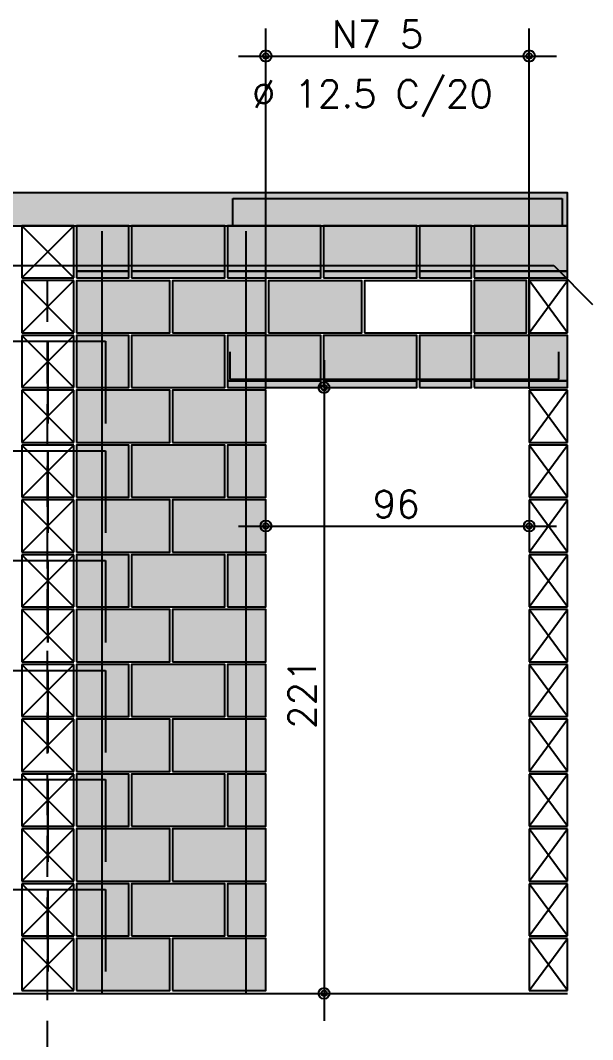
# Model space of a CAD drawing. Extents: x -1 to 122, y -1 to 61.
# Drawn here: x 12.57 to 16.74, y 48.23 to 55.66 of the extents above; entities that cross this region are included whole.
import ezdxf

# ---------------------------------------------------------------- set-up
doc = ezdxf.new("R2010")
doc.units = 0
doc.header["$MEASUREMENT"] = 0
doc.linetypes.add('ESTILO_TQS_0001', pattern=[0.45, 0.3, -0.15])
for name, color, linetype in [('PENA_01', 1, 'CONTINUOUS'), ('PENA_02', 2, 'CONTINUOUS'), ('PENA_03', 3, 'CONTINUOUS'), ('PENA_05', 5, 'CONTINUOUS'), ('PENA_09', 254, 'CONTINUOUS'), ('PENA_11', 252, 'CONTINUOUS'), ('PENA_21', 100, 'CONTINUOUS'), ('PENA_23', 50, 'CONTINUOUS'), ('PENA_28', 135, 'CONTINUOUS')]:
    doc.layers.add(name, color=color, linetype=linetype)
doc.styles.get("Standard").update_dxf_attribs({"font": 'ROMANS.SHX'})

msp = doc.modelspace()

# ---------------------------------------------------------------- linework, layer by layer
at = {"layer": 'PENA_01', "linetype": 'Continuous'}
for p, q in [((14.362, 52.9732), (14.362, 55.602)), ((16.282, 52.9732), (16.282, 55.602)), ((14.162, 55.402), (16.482, 55.402)), ((12.982, 53.8332), (13.362, 53.8332)), ((13.382, 53.8332), (14.062, 53.8332)), ((14.082, 53.8332), (14.762, 53.8332)), ((14.782, 53.8332), (15.462, 53.8332)), ((15.482, 53.8332), (15.862, 53.8332)), ((15.882, 53.8332), (16.562, 53.8332)), ((14.7867, 53.1832), (14.7867, 48.3632)), ((14.082, 53.0332), (14.762, 53.0332)), ((14.782, 53.0332), (15.462, 53.0332)), ((15.482, 53.0332), (15.862, 53.0332)), ((15.882, 53.0332), (16.562, 53.0332)), ((14.962, 52.9832), (14.9867, 52.9832)), ((14.162, 51.9732), (16.482, 51.9732)), ((14.9081, 48.5632), (14.9867, 48.5632))]:
    msp.add_line(p, q, dxfattribs=at)
at = {"layer": 'PENA_01', "linetype": 'ESTILO_TQS_0001'}
msp.add_line((12.7667, 53.7632), (12.7667, 41.936), dxfattribs=at)
at = {"layer": 'PENA_02', "linetype": 'Continuous'}
for p, q in [((12.962, 54.1632), (12.582, 54.1632)), ((12.582, 54.1632), (12.582, 53.7832)), ((12.962, 53.7832), (12.962, 54.1632)), ((12.582, 53.7832), (12.962, 53.7832)), ((12.962, 53.7632), (12.582, 53.7632)), ((12.582, 53.7632), (12.582, 53.3832)), ((12.962, 53.3832), (12.962, 53.7632)), ((16.562, 53.7632), (16.282, 53.7632)), ((16.282, 53.7632), (16.282, 53.3832)), ((16.562, 53.3832), (16.562, 53.7632)), ((12.582, 53.3832), (12.962, 53.3832)), ((12.962, 53.3632), (12.582, 53.3632)), ((12.582, 53.3632), (12.582, 52.9832)), ((12.962, 52.9832), (12.962, 53.3632)), ((16.282, 53.3832), (16.562, 53.3832)), ((12.582, 52.9832), (12.962, 52.9832)), ((12.962, 52.9632), (12.582, 52.9632)), ((12.582, 52.9632), (12.582, 52.5832)), ((12.962, 52.5832), (12.962, 52.9632)), ((16.562, 52.9632), (16.282, 52.9632)), ((16.282, 52.9632), (16.282, 52.5832)), ((16.562, 52.5832), (16.562, 52.9632)), ((12.582, 52.5832), (12.962, 52.5832)), ((16.282, 52.5832), (16.562, 52.5832)), ((12.962, 52.5632), (12.582, 52.5632)), ((12.582, 52.5632), (12.582, 52.1832)), ((12.962, 52.1832), (12.962, 52.5632)), ((16.562, 52.5632), (16.282, 52.5632)), ((16.282, 52.5632), (16.282, 52.1832)), ((16.562, 52.1832), (16.562, 52.5632)), ((12.582, 52.1832), (12.962, 52.1832)), ((12.962, 52.1632), (12.582, 52.1632)), ((12.582, 52.1632), (12.582, 51.7832)), ((12.962, 51.7832), (12.962, 52.1632)), ((16.282, 52.1832), (16.562, 52.1832)), ((16.562, 52.1632), (16.282, 52.1632)), ((16.282, 52.1632), (16.282, 51.7832)), ((16.562, 51.7832), (16.562, 52.1632)), ((12.582, 51.7832), (12.962, 51.7832)), ((12.962, 51.7632), (12.582, 51.7632)), ((12.582, 51.7632), (12.582, 51.3832)), ((12.962, 51.3832), (12.962, 51.7632)), ((16.282, 51.7832), (16.562, 51.7832)), ((16.562, 51.7632), (16.282, 51.7632)), ((16.282, 51.7632), (16.282, 51.3832)), ((16.562, 51.3832), (16.562, 51.7632)), ((12.582, 51.3832), (12.962, 51.3832)), ((16.282, 51.3832), (16.562, 51.3832)), ((12.962, 51.3632), (12.582, 51.3632)), ((12.582, 51.3632), (12.582, 50.9832)), ((12.962, 50.9832), (12.962, 51.3632)), ((16.562, 51.3632), (16.282, 51.3632)), ((16.282, 51.3632), (16.282, 50.9832)), ((16.562, 50.9832), (16.562, 51.3632)), ((12.582, 50.9832), (12.962, 50.9832)), ((12.962, 50.9632), (12.582, 50.9632)), ((12.582, 50.9632), (12.582, 50.5832)), ((12.962, 50.5832), (12.962, 50.9632)), ((16.282, 50.9832), (16.562, 50.9832)), ((16.562, 50.9632), (16.282, 50.9632)), ((16.282, 50.9632), (16.282, 50.5832)), ((16.562, 50.5832), (16.562, 50.9632)), ((12.582, 50.5832), (12.962, 50.5832)), ((16.282, 50.5832), (16.562, 50.5832)), ((12.962, 50.5632), (12.582, 50.5632)), ((12.582, 50.5632), (12.582, 50.1832)), ((12.962, 50.1832), (12.962, 50.5632)), ((16.562, 50.5632), (16.282, 50.5632)), ((16.282, 50.5632), (16.282, 50.1832)), ((16.562, 50.1832), (16.562, 50.5632)), ((12.582, 50.1832), (12.962, 50.1832)), ((12.962, 50.1632), (12.582, 50.1632)), ((12.582, 50.1632), (12.582, 49.7832)), ((12.962, 49.7832), (12.962, 50.1632)), ((16.282, 50.1832), (16.562, 50.1832)), ((16.562, 50.1632), (16.282, 50.1632)), ((16.282, 50.1632), (16.282, 49.7832)), ((16.562, 49.7832), (16.562, 50.1632)), ((12.582, 49.7832), (12.962, 49.7832)), ((12.962, 49.7632), (12.582, 49.7632)), ((12.582, 49.7632), (12.582, 49.3832)), ((12.962, 49.3832), (12.962, 49.7632)), ((16.282, 49.7832), (16.562, 49.7832)), ((16.562, 49.7632), (16.282, 49.7632)), ((16.282, 49.7632), (16.282, 49.3832)), ((16.562, 49.3832), (16.562, 49.7632)), ((12.582, 49.3832), (12.962, 49.3832)), ((16.282, 49.3832), (16.562, 49.3832)), ((12.962, 49.3632), (12.582, 49.3632)), ((12.582, 49.3632), (12.582, 48.9832)), ((12.962, 48.9832), (12.962, 49.3632)), ((16.562, 49.3632), (16.282, 49.3632)), ((16.282, 49.3632), (16.282, 48.9832)), ((16.562, 48.9832), (16.562, 49.3632)), ((12.582, 48.9832), (12.962, 48.9832)), ((12.962, 48.9632), (12.582, 48.9632)), ((12.582, 48.9632), (12.582, 48.5832)), ((12.962, 48.5832), (12.962, 48.9632)), ((16.282, 48.9832), (16.562, 48.9832)), ((16.562, 48.9632), (16.282, 48.9632)), ((16.282, 48.9632), (16.282, 48.5832)), ((16.562, 48.5832), (16.562, 48.9632)), ((8.982, 48.5632), (16.562, 48.5632)), ((12.582, 48.5832), (12.962, 48.5832)), ((16.282, 48.5832), (16.562, 48.5832))]:
    msp.add_line(p, q, dxfattribs=at)
for points in [[(8.982, 54.1632), (16.562, 54.1632), (16.562, 54.4032), (8.982, 54.4032), (8.982, 54.1632)], [(12.982, 53.7832), (13.362, 53.7832), (13.362, 54.1632), (12.982, 54.1632), (12.982, 53.7832)], [(13.382, 53.7832), (14.062, 53.7832), (14.062, 54.1632), (13.382, 54.1632), (13.382, 53.7832)], [(14.082, 53.7832), (14.762, 53.7832), (14.762, 54.1632), (14.082, 54.1632), (14.082, 53.7832)], [(14.782, 53.7832), (15.462, 53.7832), (15.462, 54.1632), (14.782, 54.1632), (14.782, 53.7832)], [(15.482, 53.7832), (15.862, 53.7832), (15.862, 54.1632), (15.482, 54.1632), (15.482, 53.7832)], [(15.882, 53.7832), (16.562, 53.7832), (16.562, 54.1632), (15.882, 54.1632), (15.882, 53.7832)], [(12.982, 53.3828), (13.662, 53.3828), (13.662, 53.7628), (12.982, 53.7628), (12.982, 53.3828)], [(13.682, 53.3828), (14.362, 53.3828), (14.362, 53.7628), (13.682, 53.7628), (13.682, 53.3828)], [(14.382, 53.3828), (15.062, 53.3828), (15.062, 53.7628), (14.382, 53.7628), (14.382, 53.3828)], [(15.082, 53.3828), (15.862, 53.3828), (15.862, 53.7628), (15.082, 53.7628), (15.082, 53.3828)], [(15.882, 53.3832), (16.262, 53.3832), (16.262, 53.7632), (15.882, 53.7632), (15.882, 53.3832)], [(12.982, 52.9832), (13.362, 52.9832), (13.362, 53.3632), (12.982, 53.3632), (12.982, 52.9832)], [(13.382, 52.9832), (14.062, 52.9832), (14.062, 53.3632), (13.382, 53.3632), (13.382, 52.9832)], [(14.082, 52.9832), (14.762, 52.9832), (14.762, 53.3632), (14.082, 53.3632), (14.082, 52.9832)], [(14.782, 52.9832), (15.462, 52.9832), (15.462, 53.3632), (14.782, 53.3632), (14.782, 52.9832)], [(15.482, 52.9832), (15.862, 52.9832), (15.862, 53.3632), (15.482, 53.3632), (15.482, 52.9832)], [(15.882, 52.9832), (16.562, 52.9832), (16.562, 53.3632), (15.882, 53.3632), (15.882, 52.9832)], [(12.982, 52.5832), (13.662, 52.5832), (13.662, 52.9632), (12.982, 52.9632), (12.982, 52.5832)], [(13.682, 52.5832), (14.362, 52.5832), (14.362, 52.9632), (13.682, 52.9632), (13.682, 52.5832)], [(12.982, 52.1832), (13.362, 52.1832), (13.362, 52.5632), (12.982, 52.5632), (12.982, 52.1832)], [(13.382, 52.1832), (14.062, 52.1832), (14.062, 52.5632), (13.382, 52.5632), (13.382, 52.1832)], [(14.082, 52.1832), (14.362, 52.1832), (14.362, 52.5632), (14.082, 52.5632), (14.082, 52.1832)], [(12.982, 51.7832), (13.662, 51.7832), (13.662, 52.1632), (12.982, 52.1632), (12.982, 51.7832)], [(13.682, 51.7832), (14.362, 51.7832), (14.362, 52.1632), (13.682, 52.1632), (13.682, 51.7832)], [(12.982, 51.3832), (13.362, 51.3832), (13.362, 51.7632), (12.982, 51.7632), (12.982, 51.3832)], [(13.382, 51.3832), (14.062, 51.3832), (14.062, 51.7632), (13.382, 51.7632), (13.382, 51.3832)], [(14.082, 51.3832), (14.362, 51.3832), (14.362, 51.7632), (14.082, 51.7632), (14.082, 51.3832)], [(12.982, 50.9832), (13.662, 50.9832), (13.662, 51.3632), (12.982, 51.3632), (12.982, 50.9832)], [(13.682, 50.9832), (14.362, 50.9832), (14.362, 51.3632), (13.682, 51.3632), (13.682, 50.9832)], [(12.982, 50.5832), (13.362, 50.5832), (13.362, 50.9632), (12.982, 50.9632), (12.982, 50.5832)], [(13.382, 50.5832), (14.062, 50.5832), (14.062, 50.9632), (13.382, 50.9632), (13.382, 50.5832)], [(14.082, 50.5832), (14.362, 50.5832), (14.362, 50.9632), (14.082, 50.9632), (14.082, 50.5832)], [(12.982, 50.1832), (13.662, 50.1832), (13.662, 50.5632), (12.982, 50.5632), (12.982, 50.1832)], [(13.682, 50.1832), (14.362, 50.1832), (14.362, 50.5632), (13.682, 50.5632), (13.682, 50.1832)], [(12.982, 49.7832), (13.362, 49.7832), (13.362, 50.1632), (12.982, 50.1632), (12.982, 49.7832)], [(13.382, 49.7832), (14.062, 49.7832), (14.062, 50.1632), (13.382, 50.1632), (13.382, 49.7832)], [(14.082, 49.7832), (14.362, 49.7832), (14.362, 50.1632), (14.082, 50.1632), (14.082, 49.7832)], [(12.982, 49.3832), (13.662, 49.3832), (13.662, 49.7632), (12.982, 49.7632), (12.982, 49.3832)], [(13.682, 49.3832), (14.362, 49.3832), (14.362, 49.7632), (13.682, 49.7632), (13.682, 49.3832)], [(12.982, 48.9832), (13.362, 48.9832), (13.362, 49.3632), (12.982, 49.3632), (12.982, 48.9832)], [(13.382, 48.9832), (14.062, 48.9832), (14.062, 49.3632), (13.382, 49.3632), (13.382, 48.9832)], [(14.082, 48.9832), (14.362, 48.9832), (14.362, 49.3632), (14.082, 49.3632), (14.082, 48.9832)], [(12.982, 48.5832), (13.662, 48.5832), (13.662, 48.9632), (12.982, 48.9632), (12.982, 48.5832)], [(13.682, 48.5832), (14.362, 48.5832), (14.362, 48.9632), (13.682, 48.9632), (13.682, 48.5832)]]:
    msp.add_lwpolyline(points, dxfattribs=at)
for centre, radius in [((14.362, 55.402), 0.0416), ((14.362, 55.402), 0.0208), ((16.282, 55.402), 0.0416), ((16.282, 55.402), 0.0208), ((14.7867, 52.9832), 0.04), ((14.7867, 52.9832), 0.02), ((14.362, 51.9732), 0.04), ((14.362, 51.9732), 0.02), ((16.282, 51.9732), 0.04), ((16.282, 51.9732), 0.02), ((14.7867, 48.5632), 0.04), ((14.7867, 48.5632), 0.02)]:
    msp.add_circle(centre, radius, dxfattribs=at)
at = {"layer": 'PENA_03', "linetype": 'Continuous'}
for p, q in [((12.582, 53.7832), (12.962, 54.1632)), ((12.962, 53.7832), (12.582, 54.1632)), ((12.582, 53.3832), (12.962, 53.7632)), ((12.962, 53.3832), (12.582, 53.7632)), ((16.282, 53.3832), (16.562, 53.7632)), ((16.562, 53.3832), (16.282, 53.7632)), ((12.582, 52.9832), (12.962, 53.3632)), ((12.962, 52.9832), (12.582, 53.3632)), ((12.582, 52.5832), (12.962, 52.9632)), ((12.962, 52.5832), (12.582, 52.9632)), ((14.762, 52.9832), (14.762, 52.9832)), ((16.282, 52.5832), (16.562, 52.9632)), ((16.562, 52.5832), (16.282, 52.9632)), ((14.362, 52.7732), (14.362, 52.7732)), ((16.282, 52.7732), (16.282, 52.7732)), ((12.582, 52.1832), (12.962, 52.5632)), ((12.962, 52.1832), (12.582, 52.5632)), ((16.282, 52.1832), (16.562, 52.5632)), ((16.562, 52.1832), (16.282, 52.5632)), ((12.582, 51.7832), (12.962, 52.1632)), ((12.962, 51.7832), (12.582, 52.1632)), ((16.282, 51.7832), (16.562, 52.1632)), ((16.562, 51.7832), (16.282, 52.1632)), ((14.362, 51.9732), (14.362, 51.9732)), ((16.282, 51.9732), (16.282, 51.9732)), ((12.582, 51.3832), (12.962, 51.7632)), ((12.962, 51.3832), (12.582, 51.7632)), ((16.282, 51.3832), (16.562, 51.7632)), ((16.562, 51.3832), (16.282, 51.7632)), ((12.582, 50.9832), (12.962, 51.3632)), ((12.962, 50.9832), (12.582, 51.3632)), ((16.282, 50.9832), (16.562, 51.3632)), ((16.562, 50.9832), (16.282, 51.3632)), ((12.582, 50.5832), (12.962, 50.9632)), ((12.962, 50.5832), (12.582, 50.9632)), ((16.282, 50.5832), (16.562, 50.9632)), ((16.562, 50.5832), (16.282, 50.9632)), ((12.582, 50.1832), (12.962, 50.5632)), ((12.962, 50.1832), (12.582, 50.5632)), ((16.282, 50.1832), (16.562, 50.5632)), ((16.562, 50.1832), (16.282, 50.5632)), ((12.582, 49.7832), (12.962, 50.1632)), ((12.962, 49.7832), (12.582, 50.1632)), ((16.282, 49.7832), (16.562, 50.1632)), ((16.562, 49.7832), (16.282, 50.1632)), ((12.582, 49.3832), (12.962, 49.7632)), ((12.962, 49.3832), (12.582, 49.7632)), ((16.282, 49.3832), (16.562, 49.7632)), ((16.562, 49.3832), (16.282, 49.7632)), ((12.582, 48.9832), (12.962, 49.3632)), ((12.962, 48.9832), (12.582, 49.3632)), ((16.282, 48.9832), (16.562, 49.3632)), ((16.562, 48.9832), (16.282, 49.3632)), ((12.582, 48.5832), (12.962, 48.9632)), ((12.962, 48.5832), (12.582, 48.9632)), ((16.282, 48.5832), (16.562, 48.9632)), ((16.562, 48.5832), (16.282, 48.9632)), ((14.7081, 48.5632), (14.7081, 48.5632))]:
    msp.add_line(p, q, dxfattribs=at)
at = {"layer": 'PENA_05', "linetype": 'Continuous'}
for p, q in [((14.122, 54.1632), (14.122, 54.3632)), ((14.122, 54.3632), (16.522, 54.3632)), ((16.522, 54.3632), (16.522, 54.1632)), ((9.082, 53.8728), (16.4618, 53.8732)), ((16.4618, 53.8732), (16.7447, 53.5904)), ((12.352, 53.3222), (12.772, 53.3222)), ((12.772, 52.7222), (12.772, 53.3222)), ((12.772, 53.3222), (13.192, 53.3222)), ((12.772, 53.3222), (12.772, 52.7222)), ((13.192, 53.3222), (13.192, 52.7222)), ((14.0982, 53.2451), (14.0982, 53.0451)), ((16.4982, 53.0451), (16.4982, 53.2451)), ((14.0982, 53.0451), (16.4982, 53.0451)), ((12.352, 52.5222), (12.772, 52.5222)), ((12.772, 51.9222), (12.772, 52.5222)), ((12.772, 52.5222), (13.192, 52.5222)), ((12.772, 52.5222), (12.772, 51.9222)), ((13.192, 52.5222), (13.192, 51.9222)), ((12.352, 51.7222), (12.772, 51.7222)), ((12.772, 51.1222), (12.772, 51.7222)), ((12.772, 51.7222), (13.192, 51.7222)), ((12.772, 51.7222), (12.772, 51.1222)), ((13.192, 51.7222), (13.192, 51.1222)), ((12.352, 50.9199), (12.772, 50.9199)), ((12.772, 50.3199), (12.772, 50.9199)), ((12.772, 50.9199), (13.192, 50.9199)), ((12.772, 50.9199), (12.772, 50.3199)), ((13.192, 50.9199), (13.192, 50.3199)), ((12.352, 50.1231), (12.772, 50.1231)), ((12.772, 49.5231), (12.772, 50.1231)), ((12.772, 50.1231), (13.192, 50.1231)), ((12.772, 50.1231), (12.772, 49.5231)), ((13.192, 50.1231), (13.192, 49.5231)), ((12.352, 49.3222), (12.772, 49.3222)), ((12.772, 48.7222), (12.772, 49.3222)), ((12.772, 49.3222), (13.192, 49.3222)), ((12.772, 49.3222), (12.772, 48.7222)), ((13.192, 49.3222), (13.192, 48.7222))]:
    msp.add_line(p, q, dxfattribs=at)
for points in [[(13.1667, 54.1232), (13.1667, 48.5632)], [(14.2167, 54.1232), (14.2167, 48.5632)]]:
    msp.add_lwpolyline(points, dxfattribs=at)
at = {"layer": 'PENA_09', "linetype": 'Continuous'}
for points in [[(12.982, 53.8332), (13.362, 53.8332), (13.362, 54.1632), (12.982, 54.1632), (12.982, 53.8332)], [(13.382, 53.8332), (14.062, 53.8332), (14.062, 54.1632), (13.382, 54.1632), (13.382, 53.8332)], [(14.082, 53.8332), (14.762, 53.8332), (14.762, 54.1632), (14.082, 54.1632), (14.082, 53.8332)], [(14.782, 53.8332), (15.462, 53.8332), (15.462, 54.1632), (14.782, 54.1632), (14.782, 53.8332)], [(15.482, 53.8332), (15.862, 53.8332), (15.862, 54.1632), (15.482, 54.1632), (15.482, 53.8332)], [(15.882, 53.8332), (16.562, 53.8332), (16.562, 54.1632), (15.882, 54.1632), (15.882, 53.8332)], [(14.082, 53.0332), (14.762, 53.0332), (14.762, 53.3632), (14.082, 53.3632), (14.082, 53.0332)], [(14.782, 53.0332), (15.462, 53.0332), (15.462, 53.3632), (14.782, 53.3632), (14.782, 53.0332)], [(15.482, 53.0332), (15.862, 53.0332), (15.862, 53.3632), (15.482, 53.3632), (15.482, 53.0332)], [(15.882, 53.0332), (16.562, 53.0332), (16.562, 53.3632), (15.882, 53.3632), (15.882, 53.0332)]]:
    msp.add_lwpolyline(points, dxfattribs=at)
for points in [[(12.982, 53.8332), (13.362, 53.8332), (13.362, 54.1632)], [(12.982, 53.8332), (13.362, 54.1632), (12.982, 54.1632)], [(12.982, 53.8332), (12.982, 54.1632), (12.982, 53.8332)], [(13.382, 53.8332), (14.062, 53.8332), (14.062, 54.1632)], [(13.382, 53.8332), (14.062, 54.1632), (13.382, 54.1632)], [(13.382, 53.8332), (13.382, 54.1632), (13.382, 53.8332)], [(14.082, 53.8332), (14.762, 53.8332), (14.762, 54.1632)], [(14.082, 53.8332), (14.762, 54.1632), (14.082, 54.1632)], [(14.082, 53.8332), (14.082, 54.1632), (14.082, 53.8332)], [(14.782, 53.8332), (15.462, 53.8332), (15.462, 54.1632)], [(14.782, 53.8332), (15.462, 54.1632), (14.782, 54.1632)], [(14.782, 53.8332), (14.782, 54.1632), (14.782, 53.8332)], [(15.482, 53.8332), (15.862, 53.8332), (15.862, 54.1632)], [(15.482, 53.8332), (15.862, 54.1632), (15.482, 54.1632)], [(15.482, 53.8332), (15.482, 54.1632), (15.482, 53.8332)], [(15.882, 53.8332), (16.562, 53.8332), (16.562, 54.1632)], [(15.882, 53.8332), (16.562, 54.1632), (15.882, 54.1632)], [(15.882, 53.8332), (15.882, 54.1632), (15.882, 53.8332)], [(14.082, 53.0332), (14.762, 53.0332), (14.762, 53.3632)], [(14.082, 53.0332), (14.762, 53.3632), (14.082, 53.3632)], [(14.082, 53.0332), (14.082, 53.3632), (14.082, 53.0332)], [(14.782, 53.0332), (15.462, 53.0332), (15.462, 53.3632)], [(14.782, 53.0332), (15.462, 53.3632), (14.782, 53.3632)], [(14.782, 53.0332), (14.782, 53.3632), (14.782, 53.0332)], [(15.482, 53.0332), (15.862, 53.0332), (15.862, 53.3632)], [(15.482, 53.0332), (15.862, 53.3632), (15.482, 53.3632)], [(15.482, 53.0332), (15.482, 53.3632), (15.482, 53.0332)], [(15.882, 53.0332), (16.562, 53.0332), (16.562, 53.3632)], [(15.882, 53.0332), (16.562, 53.3632), (15.882, 53.3632)], [(15.882, 53.0332), (15.882, 53.3632), (15.882, 53.0332)]]:
    msp.add_solid(points, dxfattribs=at)
at = {"layer": 'PENA_11', "linetype": 'Continuous'}
for points in [[(8.982, 54.1632), (16.562, 54.1632), (16.562, 54.4032)], [(8.982, 54.1632), (16.562, 54.4032), (8.982, 54.4032)]]:
    msp.add_solid(points, dxfattribs=at)
at = {"layer": 'PENA_21', "linetype": 'Continuous'}
for points in [[(12.982, 53.3828), (13.662, 53.3828), (13.662, 53.7628), (12.982, 53.7628), (12.982, 53.3828)], [(13.382, 53.7832), (14.062, 53.7832), (14.062, 53.8332), (13.382, 53.8332), (13.382, 53.7832)], [(13.682, 53.3828), (14.362, 53.3828), (14.362, 53.7628), (13.682, 53.7628), (13.682, 53.3828)], [(14.082, 53.7832), (14.762, 53.7832), (14.762, 53.8332), (14.082, 53.8332), (14.082, 53.7832)], [(14.382, 53.3828), (15.062, 53.3828), (15.062, 53.7628), (14.382, 53.7628), (14.382, 53.3828)], [(14.782, 53.7832), (15.462, 53.7832), (15.462, 53.8332), (14.782, 53.8332), (14.782, 53.7832)], [(15.882, 53.7832), (16.562, 53.7832), (16.562, 53.8332), (15.882, 53.8332), (15.882, 53.7832)], [(13.382, 52.9832), (14.062, 52.9832), (14.062, 53.3632), (13.382, 53.3632), (13.382, 52.9832)], [(14.082, 52.9832), (14.762, 52.9832), (14.762, 53.0332), (14.082, 53.0332), (14.082, 52.9832)], [(14.782, 52.9832), (15.462, 52.9832), (15.462, 53.0332), (14.782, 53.0332), (14.782, 52.9832)], [(15.882, 52.9832), (16.562, 52.9832), (16.562, 53.0332), (15.882, 53.0332), (15.882, 52.9832)], [(12.982, 52.5832), (13.662, 52.5832), (13.662, 52.9632), (12.982, 52.9632), (12.982, 52.5832)], [(13.682, 52.5832), (14.362, 52.5832), (14.362, 52.9632), (13.682, 52.9632), (13.682, 52.5832)], [(13.382, 52.1832), (14.062, 52.1832), (14.062, 52.5632), (13.382, 52.5632), (13.382, 52.1832)], [(12.982, 51.7832), (13.662, 51.7832), (13.662, 52.1632), (12.982, 52.1632), (12.982, 51.7832)], [(13.682, 51.7832), (14.362, 51.7832), (14.362, 52.1632), (13.682, 52.1632), (13.682, 51.7832)], [(13.382, 51.3832), (14.062, 51.3832), (14.062, 51.7632), (13.382, 51.7632), (13.382, 51.3832)], [(12.982, 50.9832), (13.662, 50.9832), (13.662, 51.3632), (12.982, 51.3632), (12.982, 50.9832)], [(13.682, 50.9832), (14.362, 50.9832), (14.362, 51.3632), (13.682, 51.3632), (13.682, 50.9832)], [(13.382, 50.5832), (14.062, 50.5832), (14.062, 50.9632), (13.382, 50.9632), (13.382, 50.5832)], [(12.982, 50.1832), (13.662, 50.1832), (13.662, 50.5632), (12.982, 50.5632), (12.982, 50.1832)], [(13.682, 50.1832), (14.362, 50.1832), (14.362, 50.5632), (13.682, 50.5632), (13.682, 50.1832)], [(13.382, 49.7832), (14.062, 49.7832), (14.062, 50.1632), (13.382, 50.1632), (13.382, 49.7832)], [(12.982, 49.3832), (13.662, 49.3832), (13.662, 49.7632), (12.982, 49.7632), (12.982, 49.3832)], [(13.682, 49.3832), (14.362, 49.3832), (14.362, 49.7632), (13.682, 49.7632), (13.682, 49.3832)], [(13.382, 48.9832), (14.062, 48.9832), (14.062, 49.3632), (13.382, 49.3632), (13.382, 48.9832)], [(12.982, 48.5832), (13.662, 48.5832), (13.662, 48.9632), (12.982, 48.9632), (12.982, 48.5832)], [(13.682, 48.5832), (14.362, 48.5832), (14.362, 48.9632), (13.682, 48.9632), (13.682, 48.5832)]]:
    msp.add_lwpolyline(points, dxfattribs=at)
for points in [[(12.982, 53.3828), (13.662, 53.3828), (13.662, 53.7628)], [(12.982, 53.3828), (13.662, 53.7628), (12.982, 53.7628)], [(12.982, 53.3828), (12.982, 53.7628), (12.982, 53.3828)], [(13.382, 53.7832), (14.062, 53.7832), (14.062, 53.8332)], [(13.382, 53.7832), (14.062, 53.8332), (13.382, 53.8332)], [(13.382, 53.7832), (13.382, 53.8332), (13.382, 53.7832)], [(13.682, 53.3828), (14.362, 53.3828), (14.362, 53.7628)], [(13.682, 53.3828), (14.362, 53.7628), (13.682, 53.7628)], [(13.682, 53.3828), (13.682, 53.7628), (13.682, 53.3828)], [(14.082, 53.7832), (14.762, 53.7832), (14.762, 53.8332)], [(14.082, 53.7832), (14.762, 53.8332), (14.082, 53.8332)], [(14.082, 53.7832), (14.082, 53.8332), (14.082, 53.7832)], [(14.382, 53.3828), (15.062, 53.3828), (15.062, 53.7628)], [(14.382, 53.3828), (15.062, 53.7628), (14.382, 53.7628)], [(14.382, 53.3828), (14.382, 53.7628), (14.382, 53.3828)], [(14.782, 53.7832), (15.462, 53.7832), (15.462, 53.8332)], [(14.782, 53.7832), (15.462, 53.8332), (14.782, 53.8332)], [(14.782, 53.7832), (14.782, 53.8332), (14.782, 53.7832)], [(15.882, 53.7832), (16.562, 53.7832), (16.562, 53.8332)], [(15.882, 53.7832), (16.562, 53.8332), (15.882, 53.8332)], [(15.882, 53.7832), (15.882, 53.8332), (15.882, 53.7832)], [(13.382, 52.9832), (14.062, 52.9832), (14.062, 53.3632)], [(13.382, 52.9832), (14.062, 53.3632), (13.382, 53.3632)], [(13.382, 52.9832), (13.382, 53.3632), (13.382, 52.9832)], [(14.082, 52.9832), (14.762, 52.9832), (14.762, 53.0332)], [(14.082, 52.9832), (14.762, 53.0332), (14.082, 53.0332)], [(14.082, 52.9832), (14.082, 53.0332), (14.082, 52.9832)], [(14.782, 52.9832), (15.462, 52.9832), (15.462, 53.0332)], [(14.782, 52.9832), (15.462, 53.0332), (14.782, 53.0332)], [(14.782, 52.9832), (14.782, 53.0332), (14.782, 52.9832)], [(15.882, 52.9832), (16.562, 52.9832), (16.562, 53.0332)], [(15.882, 52.9832), (16.562, 53.0332), (15.882, 53.0332)], [(15.882, 52.9832), (15.882, 53.0332), (15.882, 52.9832)], [(12.982, 52.5832), (13.662, 52.5832), (13.662, 52.9632)], [(12.982, 52.5832), (13.662, 52.9632), (12.982, 52.9632)], [(12.982, 52.5832), (12.982, 52.9632), (12.982, 52.5832)], [(13.682, 52.5832), (14.362, 52.5832), (14.362, 52.9632)], [(13.682, 52.5832), (14.362, 52.9632), (13.682, 52.9632)], [(13.682, 52.5832), (13.682, 52.9632), (13.682, 52.5832)], [(13.382, 52.1832), (14.062, 52.1832), (14.062, 52.5632)], [(13.382, 52.1832), (14.062, 52.5632), (13.382, 52.5632)], [(13.382, 52.1832), (13.382, 52.5632), (13.382, 52.1832)], [(12.982, 51.7832), (13.662, 51.7832), (13.662, 52.1632)], [(12.982, 51.7832), (13.662, 52.1632), (12.982, 52.1632)], [(12.982, 51.7832), (12.982, 52.1632), (12.982, 51.7832)], [(13.682, 51.7832), (14.362, 51.7832), (14.362, 52.1632)], [(13.682, 51.7832), (14.362, 52.1632), (13.682, 52.1632)], [(13.682, 51.7832), (13.682, 52.1632), (13.682, 51.7832)], [(13.382, 51.3832), (14.062, 51.3832), (14.062, 51.7632)], [(13.382, 51.3832), (14.062, 51.7632), (13.382, 51.7632)], [(13.382, 51.3832), (13.382, 51.7632), (13.382, 51.3832)], [(12.982, 50.9832), (13.662, 50.9832), (13.662, 51.3632)], [(12.982, 50.9832), (13.662, 51.3632), (12.982, 51.3632)], [(12.982, 50.9832), (12.982, 51.3632), (12.982, 50.9832)], [(13.682, 50.9832), (14.362, 50.9832), (14.362, 51.3632)], [(13.682, 50.9832), (14.362, 51.3632), (13.682, 51.3632)], [(13.682, 50.9832), (13.682, 51.3632), (13.682, 50.9832)], [(13.382, 50.5832), (14.062, 50.5832), (14.062, 50.9632)], [(13.382, 50.5832), (14.062, 50.9632), (13.382, 50.9632)], [(13.382, 50.5832), (13.382, 50.9632), (13.382, 50.5832)], [(12.982, 50.1832), (13.662, 50.1832), (13.662, 50.5632)], [(12.982, 50.1832), (13.662, 50.5632), (12.982, 50.5632)], [(12.982, 50.1832), (12.982, 50.5632), (12.982, 50.1832)], [(13.682, 50.1832), (14.362, 50.1832), (14.362, 50.5632)], [(13.682, 50.1832), (14.362, 50.5632), (13.682, 50.5632)], [(13.682, 50.1832), (13.682, 50.5632), (13.682, 50.1832)], [(13.382, 49.7832), (14.062, 49.7832), (14.062, 50.1632)], [(13.382, 49.7832), (14.062, 50.1632), (13.382, 50.1632)], [(13.382, 49.7832), (13.382, 50.1632), (13.382, 49.7832)], [(12.982, 49.3832), (13.662, 49.3832), (13.662, 49.7632)], [(12.982, 49.3832), (13.662, 49.7632), (12.982, 49.7632)], [(12.982, 49.3832), (12.982, 49.7632), (12.982, 49.3832)], [(13.682, 49.3832), (14.362, 49.3832), (14.362, 49.7632)], [(13.682, 49.3832), (14.362, 49.7632), (13.682, 49.7632)], [(13.682, 49.3832), (13.682, 49.7632), (13.682, 49.3832)], [(13.382, 48.9832), (14.062, 48.9832), (14.062, 49.3632)], [(13.382, 48.9832), (14.062, 49.3632), (13.382, 49.3632)], [(13.382, 48.9832), (13.382, 49.3632), (13.382, 48.9832)], [(12.982, 48.5832), (13.662, 48.5832), (13.662, 48.9632)], [(12.982, 48.5832), (13.662, 48.9632), (12.982, 48.9632)], [(12.982, 48.5832), (12.982, 48.9632), (12.982, 48.5832)], [(13.682, 48.5832), (14.362, 48.5832), (14.362, 48.9632)], [(13.682, 48.5832), (14.362, 48.9632), (13.682, 48.9632)], [(13.682, 48.5832), (13.682, 48.9632), (13.682, 48.5832)]]:
    msp.add_solid(points, dxfattribs=at)
at = {"layer": 'PENA_23', "linetype": 'Continuous'}
for points in [[(12.982, 53.7832), (13.362, 53.7832), (13.362, 53.8332), (12.982, 53.8332), (12.982, 53.7832)], [(15.482, 53.7832), (15.862, 53.7832), (15.862, 53.8332), (15.482, 53.8332), (15.482, 53.7832)], [(15.882, 53.3832), (16.262, 53.3832), (16.262, 53.7632), (15.882, 53.7632), (15.882, 53.3832)], [(12.982, 52.9832), (13.362, 52.9832), (13.362, 53.3632), (12.982, 53.3632), (12.982, 52.9832)], [(15.482, 52.9832), (15.862, 52.9832), (15.862, 53.0332), (15.482, 53.0332), (15.482, 52.9832)], [(12.982, 52.1832), (13.362, 52.1832), (13.362, 52.5632), (12.982, 52.5632), (12.982, 52.1832)], [(12.982, 51.3832), (13.362, 51.3832), (13.362, 51.7632), (12.982, 51.7632), (12.982, 51.3832)], [(12.982, 50.5832), (13.362, 50.5832), (13.362, 50.9632), (12.982, 50.9632), (12.982, 50.5832)], [(12.982, 49.7832), (13.362, 49.7832), (13.362, 50.1632), (12.982, 50.1632), (12.982, 49.7832)], [(12.982, 48.9832), (13.362, 48.9832), (13.362, 49.3632), (12.982, 49.3632), (12.982, 48.9832)]]:
    msp.add_lwpolyline(points, dxfattribs=at)
for points in [[(12.982, 53.7832), (13.362, 53.7832), (13.362, 53.8332)], [(12.982, 53.7832), (13.362, 53.8332), (12.982, 53.8332)], [(12.982, 53.7832), (12.982, 53.8332), (12.982, 53.7832)], [(15.482, 53.7832), (15.862, 53.7832), (15.862, 53.8332)], [(15.482, 53.7832), (15.862, 53.8332), (15.482, 53.8332)], [(15.482, 53.7832), (15.482, 53.8332), (15.482, 53.7832)], [(15.882, 53.3832), (16.262, 53.3832), (16.262, 53.7632)], [(15.882, 53.3832), (16.262, 53.7632), (15.882, 53.7632)], [(15.882, 53.3832), (15.882, 53.7632), (15.882, 53.3832)], [(12.982, 52.9832), (13.362, 52.9832), (13.362, 53.3632)], [(12.982, 52.9832), (13.362, 53.3632), (12.982, 53.3632)], [(12.982, 52.9832), (12.982, 53.3632), (12.982, 52.9832)], [(15.482, 52.9832), (15.862, 52.9832), (15.862, 53.0332)], [(15.482, 52.9832), (15.862, 53.0332), (15.482, 53.0332)], [(15.482, 52.9832), (15.482, 53.0332), (15.482, 52.9832)], [(12.982, 52.1832), (13.362, 52.1832), (13.362, 52.5632)], [(12.982, 52.1832), (13.362, 52.5632), (12.982, 52.5632)], [(12.982, 52.1832), (12.982, 52.5632), (12.982, 52.1832)], [(12.982, 51.3832), (13.362, 51.3832), (13.362, 51.7632)], [(12.982, 51.3832), (13.362, 51.7632), (12.982, 51.7632)], [(12.982, 51.3832), (12.982, 51.7632), (12.982, 51.3832)], [(12.982, 50.5832), (13.362, 50.5832), (13.362, 50.9632)], [(12.982, 50.5832), (13.362, 50.9632), (12.982, 50.9632)], [(12.982, 50.5832), (12.982, 50.9632), (12.982, 50.5832)], [(12.982, 49.7832), (13.362, 49.7832), (13.362, 50.1632)], [(12.982, 49.7832), (13.362, 50.1632), (12.982, 50.1632)], [(12.982, 49.7832), (12.982, 50.1632), (12.982, 49.7832)], [(12.982, 48.9832), (13.362, 48.9832), (13.362, 49.3632)], [(12.982, 48.9832), (13.362, 49.3632), (12.982, 49.3632)], [(12.982, 48.9832), (12.982, 49.3632), (12.982, 48.9832)]]:
    msp.add_solid(points, dxfattribs=at)
at = {"layer": 'PENA_28', "linetype": 'Continuous'}
for points in [[(14.082, 52.1832), (14.362, 52.1832), (14.362, 52.5632), (14.082, 52.5632), (14.082, 52.1832)], [(14.082, 51.3832), (14.362, 51.3832), (14.362, 51.7632), (14.082, 51.7632), (14.082, 51.3832)], [(14.082, 50.5832), (14.362, 50.5832), (14.362, 50.9632), (14.082, 50.9632), (14.082, 50.5832)], [(14.082, 49.7832), (14.362, 49.7832), (14.362, 50.1632), (14.082, 50.1632), (14.082, 49.7832)], [(14.082, 48.9832), (14.362, 48.9832), (14.362, 49.3632), (14.082, 49.3632), (14.082, 48.9832)]]:
    msp.add_lwpolyline(points, dxfattribs=at)
for points in [[(14.082, 52.1832), (14.362, 52.1832), (14.362, 52.5632)], [(14.082, 52.1832), (14.362, 52.5632), (14.082, 52.5632)], [(14.082, 52.1832), (14.082, 52.5632), (14.082, 52.1832)], [(14.082, 51.3832), (14.362, 51.3832), (14.362, 51.7632)], [(14.082, 51.3832), (14.362, 51.7632), (14.082, 51.7632)], [(14.082, 51.3832), (14.082, 51.7632), (14.082, 51.3832)], [(14.082, 50.5832), (14.362, 50.5832), (14.362, 50.9632)], [(14.082, 50.5832), (14.362, 50.9632), (14.082, 50.9632)], [(14.082, 50.5832), (14.082, 50.9632), (14.082, 50.5832)], [(14.082, 49.7832), (14.362, 49.7832), (14.362, 50.1632)], [(14.082, 49.7832), (14.362, 50.1632), (14.082, 50.1632)], [(14.082, 49.7832), (14.082, 50.1632), (14.082, 49.7832)], [(14.082, 48.9832), (14.362, 48.9832), (14.362, 49.3632)], [(14.082, 48.9832), (14.362, 49.3632), (14.082, 49.3632)], [(14.082, 48.9832), (14.082, 49.3632), (14.082, 48.9832)]]:
    msp.add_solid(points, dxfattribs=at)

# ---------------------------------------------------------------- texts
at = {"layer": 'PENA_03', "linetype": 'Continuous'}
for s, p in [('N7 5', (14.842, 55.462)), ('%%c 12.5 C/20', (14.2608, 55.0256)), ('96', (15.142, 52.0332))]:
    msp.add_text(s, height=0.2, dxfattribs=at).set_placement(p)
msp.add_text('221', height=0.2, rotation=90, dxfattribs=at).set_placement((14.7267, 50.4932))

doc.saveas('drawing.dxf')
